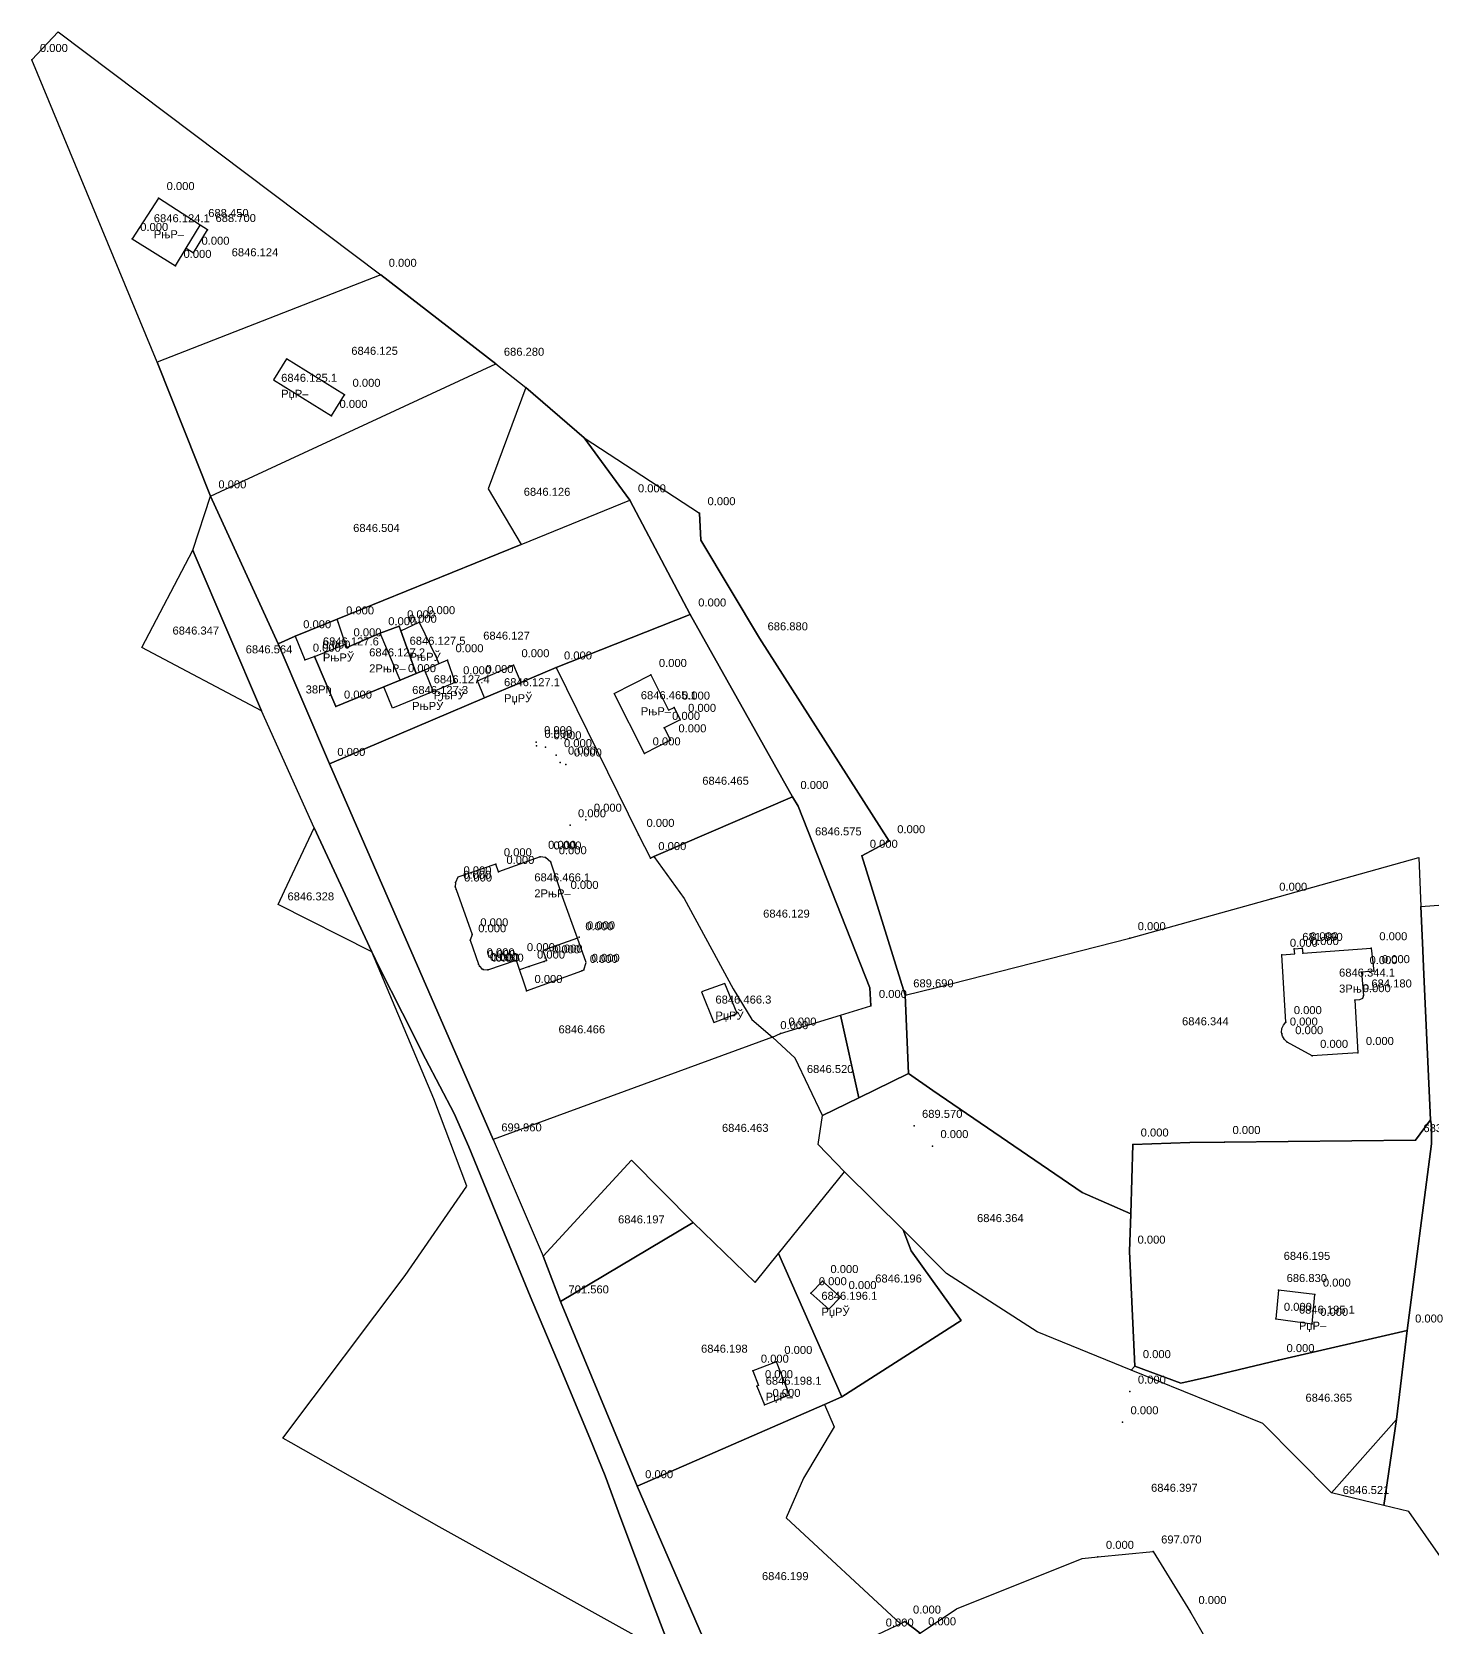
# Model space of a CAD drawing. Header units: metres. Extents: x 8504925 to 8509157, y 4588840 to 4591954.
# Drawn here: x 8506943.4 to 8507118.4, y 4589716.7 to 4589916.1 of the extents above; entities that cross this region are included whole.
import ezdxf

# ---------------------------------------------------------------- set-up
doc = ezdxf.new("R2010")
doc.units = ezdxf.units.M
for name, color, linetype in [('cad13', 30, 'Continuous'), ('cad140', 7, 'Continuous'), ('cad144', 7, 'Continuous'), ('cad145', 7, 'Continuous'), ('cad146', 7, 'Continuous'), ('cad176', 7, 'Continuous'), ('cad22', 7, 'Continuous'), ('cad_cont_1', 30, 'Continuous'), ('cad_cont_2', 7, 'Continuous'), ('cad_cont_3', 7, 'Continuous'), ('points', 1, 'Continuous'), ('texts', 7, 'Continuous')]:
    doc.layers.add(name, color=color, linetype=linetype)
doc.styles.get("Standard").update_dxf_attribs({"font": 'arial.ttf'})

msp = doc.modelspace()

# ---------------------------------------------------------------- linework, layer by layer
at = {"layer": 'cad13'}
for points in [[(8506961.38, 4589886.89), (8506962.71, 4589889.09), (8506963.63, 4589888.54), (8506965.38, 4589891.38), (8506964.47, 4589892), (8506959.27, 4589895.37), (8506955.97, 4589890.26), (8506961.38, 4589886.89)], [(8506980.88, 4589868.14), (8506982.51, 4589870.78), (8506975.24, 4589875.27), (8506973.61, 4589872.63), (8506980.88, 4589868.14)], [(8506982.63, 4589839.59), (8506981.568, 4589842.726)], [(8506976.34, 4589840.6), (8506977.54, 4589837.67), (8506978.74, 4589838.06)], [(8506989.54, 4589841.29), (8506989.33, 4589841.84), (8506986.97, 4589840.98), (8506982.8, 4589839.18), (8506982.63, 4589839.59)], [(8506989.54, 4589841.29), (8506991.84, 4589842.36), (8506993.96, 4589837.99), (8506994.31, 4589837.16)], [(8506991.48, 4589835.93), (8506989.54, 4589841.29)], [(8506978.74, 4589838.06), (8506982.63, 4589839.59)], [(8506978.74, 4589838.06), (8506981.44, 4589831.81), (8506987.4, 4589834.27)], [(8506994.31, 4589837.16), (8506992.49, 4589836.34)], [(8506993.58, 4589833.71), (8506996.33, 4589834.85), (8506995.38, 4589837.6), (8506994.31, 4589837.16)], [(8507000.02, 4589832.9), (8506999.13, 4589835.01), (8507003.62, 4589836.98), (8507004.54, 4589834.83)], [(8506987.4, 4589834.27), (8506989.44, 4589835.11), (8506991.48, 4589835.93)], [(8506991.48, 4589835.93), (8506992.49, 4589836.34)], [(8506992.49, 4589836.34), (8506993.58, 4589833.71)], [(8507020.8, 4589835.76), (8507023.02, 4589831.35), (8507023.69, 4589831.68), (8507024.45, 4589830.15), (8507022.45, 4589829.15), (8507023.24, 4589827.59), (8507020.02, 4589825.96), (8507016.23, 4589833.45), (8507020.8, 4589835.76)], [(8506993.58, 4589833.71), (8506988.5, 4589831.61), (8506987.4, 4589834.27)], [(8507009.76, 4589808.02), (8507008.28, 4589812.35), (8507007.62, 4589812.95), (8507006.95, 4589813.03), (8507001.74, 4589811.14), (8507001.42, 4589812.1), (8506996.687, 4589810.496), (8506996.38, 4589809.84), (8506996.34, 4589809.28), (8506996.45, 4589808.94), (8506998.48, 4589803.34), (8506998.22, 4589802.6), (8506999.27, 4589799.6), (8506999.36, 4589799.37), (8506999.68, 4589799.01), (8506999.85, 4589798.94), (8507000.4, 4589798.92), (8507003.95, 4589800.12), (8507005.25, 4589796.26), (8507012.16, 4589798.77), (8507012.4, 4589798.9), (8507012.694, 4589799.814), (8507011.61, 4589802.85), (8507009.76, 4589808.02)], [(8507109.63, 4589798.62), (8507109.86, 4589795.7), (8507109.732, 4589795.318), (8507109.37, 4589795.14), (8507108.78, 4589795.11), (8507109.17, 4589788.51), (8507103.45, 4589788.15), (8507100.34, 4589789.86), (8507099.982, 4589790.182), (8507099.74, 4589790.599), (8507099.634, 4589791.069), (8507099.674, 4589791.549), (8507099.855, 4589791.996), (8507100.16, 4589792.37), (8507099.67, 4589800.78), (8507101.27, 4589800.91), (8507101.22, 4589801.52), (8507102.19, 4589801.6), (8507102.29, 4589801), (8507110.85, 4589801.6), (8507111.17, 4589798.74), (8507109.63, 4589798.62)], [(8507027.13, 4589796.15), (8507028.65, 4589792.31), (8507031.6, 4589793.44), (8507030.06, 4589797.2), (8507027.13, 4589796.15)], [(8507043.06, 4589756.48), (8507044.51, 4589758), (8507042.24, 4589760), (8507040.79, 4589758.48), (8507043.06, 4589756.48)], [(8507103.46, 4589754.65), (8507103.79, 4589758.31), (8507099.26, 4589758.88), (8507098.92, 4589755.28), (8507103.46, 4589754.65)], [(8507035, 4589744.52), (8507038.14, 4589745.78), (8507036.48, 4589749.89), (8507033.54, 4589748.8), (8507034.24, 4589746.93), (8507034.06, 4589746.86), (8507035, 4589744.52)]]:
    msp.add_lwpolyline(points, dxfattribs=at)
at = {"layer": 'cad140'}
for points in [[(8507050.59, 4589814.98), (8507034.38, 4589840.34)], [(8507004.54, 4589834.83), (8507008.94, 4589836.7)], [(8507008.94, 4589836.7), (8507019.25, 4589815.77)], [(8506980.61, 4589824.64), (8507000.02, 4589832.9)], [(8507001.1, 4589777.71), (8506980.61, 4589824.64)], [(8507080.65, 4589802.86), (8507098.34, 4589807.79), (8507116.78, 4589812.95)], [(8507116.78, 4589812.95), (8507117.052, 4589806.814)], [(8507117.052, 4589806.814), (8507117.253, 4589802.297), (8507117.43, 4589798.32), (8507118.25, 4589780.16)], [(8507035.98, 4589790.49), (8507026.67, 4589787.08), (8507001.1, 4589777.71)], [(8507118.25, 4589780.16), (8507116.36, 4589777.62), (8507092.5, 4589777.38), (8507088.17, 4589777.3), (8507081.02, 4589777.07)]]:
    msp.add_lwpolyline(points, dxfattribs=at)
at = {"layer": 'cad144'}
for points in [[(8506946.73, 4589916.14), (8506987.03, 4589885.78)], [(8506959.08, 4589874.84), (8506943.43, 4589912.63)], [(8506987.03, 4589885.78), (8507001.42, 4589874.66)], [(8506965.74, 4589858.09), (8506959.08, 4589874.84)], [(8506969.43, 4589859.81), (8507001.42, 4589874.66)], [(8507001.42, 4589874.66), (8507005.17, 4589871.69)], [(8507005.17, 4589871.69), (8507012.44, 4589865.38)], [(8507012.44, 4589865.38), (8507018.18, 4589857.59)], [(8506965.74, 4589858.09), (8506969.43, 4589859.81)], [(8506974.23, 4589839.64), (8506965.74, 4589858.09)], [(8507004.575, 4589852.067), (8507018.18, 4589857.59)], [(8507018.18, 4589857.59), (8507025.72, 4589843.32)], [(8507034.38, 4589840.34), (8507027.04, 4589852.59), (8507026.88, 4589855.98)], [(8506981.568, 4589842.726), (8507004.575, 4589852.067)], [(8507025.72, 4589843.32), (8507038.49, 4589820.51)], [(8506974.23, 4589839.64), (8506976.34, 4589840.6)], [(8506980.61, 4589824.64), (8506974.23, 4589839.64)], [(8507038.49, 4589820.51), (8507021.15, 4589813.05)], [(8507047.16, 4589813.16), (8507050.59, 4589814.98)], [(8507021.15, 4589813.05), (8507020.73, 4589812.87)], [(8507052.59, 4589795.72), (8507047.16, 4589813.16)], [(8507052.59, 4589795.72), (8507056.315, 4589796.667), (8507080.65, 4589802.86)], [(8507052.99, 4589785.95), (8507052.59, 4589795.72)], [(8507037, 4589790.94), (8507044.5, 4589793.23)], [(8507044.5, 4589793.23), (8507048.3, 4589794.39)], [(8507118.25, 4589780.16), (8507118.36, 4589779.44), (8507118.38, 4589777.915), (8507118.39, 4589777.14), (8507115.32, 4589753.82)], [(8507081.02, 4589777.07), (8507080.769, 4589768.417)], [(8507080.769, 4589768.417), (8507080.63, 4589763.68)], [(8507081.29, 4589749.37), (8507080.63, 4589763.68)], [(8507019.08, 4589734.36), (8507009.5, 4589757.46)], [(8507115.32, 4589753.82), (8507099.25, 4589750.12), (8507090.36, 4589747.97), (8507087.03, 4589747.25)], [(8507087.03, 4589747.25), (8507081.29, 4589749.37)], [(8507028.9, 4589711.76), (8507019.08, 4589734.36)], [(8507054.45, 4589715.97), (8507058.98, 4589719.05), (8507074.69, 4589725.32)], [(8507076.68, 4589725.53), (8507083.58, 4589726.2)], [(8507083.58, 4589726.2), (8507088.24, 4589718.63), (8507097.01, 4589703.44), (8507100.94, 4589697.1)], [(8507051.99, 4589717.17), (8507049.15, 4589715.82), (8507032.21, 4589710.42), (8507028.9, 4589711.76)], [(8507051.99, 4589717.17), (8507052.56, 4589717.44)]]:
    msp.add_lwpolyline(points, dxfattribs=at)
at = {"layer": 'cad145'}
for points in [[(8506987.03, 4589885.78), (8506959.08, 4589874.84)], [(8507008.94, 4589836.7), (8507025.72, 4589843.32)], [(8507042.49, 4589744.57), (8507044.66, 4589745.52)], [(8507019.08, 4589734.36), (8507042.49, 4589744.57)]]:
    msp.add_lwpolyline(points, dxfattribs=at)
at = {"layer": 'cad146'}
for points in [[(8507005.17, 4589871.69), (8507000.48, 4589859.04), (8507004.575, 4589852.067)], [(8506972.128, 4589831.278), (8506963.7, 4589850.96), (8506963.54, 4589851.36)], [(8506981.568, 4589842.726), (8506976.34, 4589840.6)], [(8507004.54, 4589834.83), (8507000.02, 4589832.9)], [(8507038.49, 4589820.51), (8507039.22, 4589819.38), (8507048.18, 4589796.64), (8507048.3, 4589794.39)], [(8506985.924, 4589801.135), (8506978.695, 4589816.658)], [(8507019.25, 4589815.77), (8507020.73, 4589812.87)], [(8507021.15, 4589813.05), (8507024.94, 4589807.82), (8507031.09, 4589796.53), (8507033.43, 4589792.71), (8507035.98, 4589790.49)], [(8507043.232, 4589668.87), (8507040.31, 4589676.98), (8507038.17, 4589683.65), (8507036.87, 4589686.71), (8507033.19, 4589695.24), (8507029.8, 4589703.16), (8507028.46, 4589705.22), (8507023.69, 4589712.75), (8507020.72, 4589720.59), (8507017.03, 4589730.32), (8507015.1, 4589735.65), (8507013.15, 4589740.35), (8507009.47, 4589749.23), (8507005.69, 4589758.12), (8507001.35, 4589768.74), (8506998.05, 4589776.76), (8506996.2, 4589780.96), (8506992.61, 4589787.78), (8506989.77, 4589793.5), (8506986.89, 4589799.17), (8506985.924, 4589801.135)], [(8507044.5, 4589793.23), (8507046.78, 4589782.91)], [(8507035.98, 4589790.49), (8507037, 4589790.94)], [(8507042.25, 4589780.69), (8507038.85, 4589787.86), (8507035.98, 4589790.49)], [(8507046.78, 4589782.91), (8507052.99, 4589785.95)], [(8507080.769, 4589768.417), (8507074.691, 4589771.084), (8507056.041, 4589783.823), (8507052.99, 4589785.95)], [(8507046.78, 4589782.91), (8507042.25, 4589780.69)], [(8507044.99, 4589773.67), (8507041.7, 4589777.05), (8507042.25, 4589780.69)], [(8507001.1, 4589777.71), (8507007.33, 4589763.13)], [(8507007.33, 4589763.13), (8507018.37, 4589775.11), (8507026.1, 4589767.32)], [(8507036.76, 4589763.46), (8507044.99, 4589773.67)], [(8507052.32, 4589766.41), (8507044.99, 4589773.67)], [(8507009.5, 4589757.46), (8507026.1, 4589767.32)], [(8507026.1, 4589767.32), (8507033.82, 4589759.81), (8507036.76, 4589763.46)], [(8507044.66, 4589745.52), (8507059.57, 4589755.08), (8507053.32, 4589763.76), (8507052.32, 4589766.41)], [(8507080.85, 4589748.86), (8507069.08, 4589753.64), (8507057.74, 4589760.93), (8507052.32, 4589766.41)], [(8507007.33, 4589763.13), (8507009.5, 4589757.46)], [(8507044.66, 4589745.52), (8507036.76, 4589763.46)], [(8507114.01, 4589742.7), (8507115.32, 4589753.82)], [(8507080.85, 4589748.86), (8507081.29, 4589749.37)], [(8507105.89, 4589733.52), (8507097.3, 4589742.2), (8507080.85, 4589748.86)], [(8507042.49, 4589744.57), (8507043.69, 4589741.77), (8507039.86, 4589735.38), (8507037.71, 4589730.42), (8507051.99, 4589717.17)], [(8507105.89, 4589733.52), (8507114.01, 4589742.7)], [(8507112.4, 4589731.96), (8507114.01, 4589742.7)], [(8507112.4, 4589731.96), (8507105.89, 4589733.52)], [(8507124.03, 4589719.04), (8507115.53, 4589731.21), (8507112.4, 4589731.96)], [(8507074.69, 4589725.32), (8507076.68, 4589725.53)], [(8507054.45, 4589715.97), (8507052.56, 4589717.44)]]:
    msp.add_lwpolyline(points, dxfattribs=at)
at = {"layer": 'cad176'}
for points in [[(8506943.43, 4589912.63), (8506946.73, 4589916.14)], [(8507012.44, 4589865.38), (8507026.88, 4589855.98)], [(8506963.54, 4589851.36), (8506965.74, 4589858.09)], [(8506972.128, 4589831.278), (8506957.158, 4589839.197), (8506963.54, 4589851.36)], [(8506978.695, 4589816.658), (8506972.128, 4589831.278)], [(8506985.924, 4589801.135), (8506974.229, 4589807.088), (8506975.01, 4589808.768), (8506978.695, 4589816.658)], [(8507117.052, 4589806.814), (8507122.08, 4589807.19)], [(8506978.33, 4589672.127), (8506978.033, 4589674.854), (8506977.049, 4589684.236), (8506977.705, 4589687.744), (8506994.799, 4589690.025), (8507028.229, 4589698.455), (8507021.455, 4589714.244), (8507020.189, 4589714.916), (8506994.33, 4589729.275), (8506975.83, 4589739.791), (8506974.814, 4589740.377), (8506990.096, 4589760.705), (8506997.814, 4589771.846), (8506993.689, 4589782.775), (8506985.924, 4589801.135)]]:
    msp.add_lwpolyline(points, dxfattribs=at)
at = {"layer": 'cad22'}
for points in [[(8506962.71, 4589889.09), (8506964.47, 4589892)], [(8506989.44, 4589835.11), (8506986.97, 4589840.98)], [(8507011.61, 4589802.85), (8507007.304, 4589801.312), (8507007.76, 4589800.06), (8507007.45, 4589799.96), (8507005.57, 4589799.31), (8507004.359, 4589798.905)]]:
    msp.add_lwpolyline(points, dxfattribs=at)
at = {"layer": 'cad_cont_1'}
for points in [[(8506961.38, 4589886.89), (8506962.71, 4589889.09), (8506963.63, 4589888.54), (8506965.38, 4589891.38), (8506964.47, 4589892), (8506959.27, 4589895.37), (8506955.97, 4589890.26), (8506961.38, 4589886.89)], [(8506980.88, 4589868.14), (8506982.51, 4589870.78), (8506975.24, 4589875.27), (8506973.61, 4589872.63), (8506980.88, 4589868.14)], [(8506981.568, 4589842.726), (8506976.34, 4589840.6), (8506976.34, 4589840.6), (8506977.54, 4589837.67), (8506978.74, 4589838.06), (8506978.74, 4589838.06), (8506982.63, 4589839.59), (8506982.63, 4589839.59), (8506981.568, 4589842.726)], [(8506978.74, 4589838.06), (8506982.63, 4589839.59), (8506982.63, 4589839.59), (8506982.8, 4589839.18), (8506986.97, 4589840.98), (8506989.33, 4589841.84), (8506989.54, 4589841.29), (8506989.54, 4589841.29), (8506991.48, 4589835.93), (8506991.48, 4589835.93), (8506989.44, 4589835.11), (8506987.4, 4589834.27), (8506987.4, 4589834.27), (8506981.44, 4589831.81), (8506978.74, 4589838.06)], [(8506991.48, 4589835.93), (8506989.54, 4589841.29), (8506989.54, 4589841.29), (8506991.84, 4589842.36), (8506993.96, 4589837.99), (8506994.31, 4589837.16), (8506994.31, 4589837.16), (8506992.49, 4589836.34), (8506992.49, 4589836.34), (8506991.48, 4589835.93)], [(8506994.31, 4589837.16), (8506992.49, 4589836.34), (8506992.49, 4589836.34), (8506993.58, 4589833.71), (8506993.58, 4589833.71), (8506996.33, 4589834.85), (8506995.38, 4589837.6), (8506994.31, 4589837.16)], [(8507004.54, 4589834.83), (8507000.02, 4589832.9), (8507000.02, 4589832.9), (8506999.13, 4589835.01), (8507003.62, 4589836.98), (8507004.54, 4589834.83)], [(8506987.4, 4589834.27), (8506989.44, 4589835.11), (8506991.48, 4589835.93), (8506991.48, 4589835.93), (8506992.49, 4589836.34), (8506992.49, 4589836.34), (8506993.58, 4589833.71), (8506993.58, 4589833.71), (8506988.5, 4589831.61), (8506987.4, 4589834.27)], [(8507020.8, 4589835.76), (8507023.02, 4589831.35), (8507023.69, 4589831.68), (8507024.45, 4589830.15), (8507022.45, 4589829.15), (8507023.24, 4589827.59), (8507020.02, 4589825.96), (8507016.23, 4589833.45), (8507020.8, 4589835.76)], [(8507009.76, 4589808.02), (8507008.28, 4589812.35), (8507007.62, 4589812.95), (8507006.95, 4589813.03), (8507001.74, 4589811.14), (8507001.42, 4589812.1), (8506996.687, 4589810.496), (8506996.38, 4589809.84), (8506996.34, 4589809.28), (8506996.45, 4589808.94), (8506998.48, 4589803.34), (8506998.22, 4589802.6), (8506999.27, 4589799.6), (8506999.36, 4589799.37), (8506999.68, 4589799.01), (8506999.85, 4589798.94), (8507000.4, 4589798.92), (8507003.95, 4589800.12), (8507005.25, 4589796.26), (8507012.16, 4589798.77), (8507012.4, 4589798.9), (8507012.694, 4589799.814), (8507011.61, 4589802.85), (8507009.76, 4589808.02)], [(8507109.63, 4589798.62), (8507109.86, 4589795.7), (8507109.732, 4589795.318), (8507109.37, 4589795.14), (8507108.78, 4589795.11), (8507109.17, 4589788.51), (8507103.45, 4589788.15), (8507100.34, 4589789.86), (8507099.982, 4589790.182), (8507099.74, 4589790.599), (8507099.634, 4589791.069), (8507099.674, 4589791.549), (8507099.855, 4589791.996), (8507100.16, 4589792.37), (8507099.67, 4589800.78), (8507101.27, 4589800.91), (8507101.22, 4589801.52), (8507102.19, 4589801.6), (8507102.29, 4589801), (8507110.85, 4589801.6), (8507111.17, 4589798.74), (8507109.63, 4589798.62)], [(8507027.13, 4589796.15), (8507028.65, 4589792.31), (8507031.6, 4589793.44), (8507030.06, 4589797.2), (8507027.13, 4589796.15)], [(8507043.06, 4589756.48), (8507044.51, 4589758), (8507042.24, 4589760), (8507040.79, 4589758.48), (8507043.06, 4589756.48)], [(8507103.46, 4589754.65), (8507103.79, 4589758.31), (8507099.26, 4589758.88), (8507098.92, 4589755.28), (8507103.46, 4589754.65)], [(8507035, 4589744.52), (8507038.14, 4589745.78), (8507036.48, 4589749.89), (8507033.54, 4589748.8), (8507034.24, 4589746.93), (8507034.06, 4589746.86), (8507035, 4589744.52)]]:
    msp.add_lwpolyline(points, dxfattribs=at)
at = {"layer": 'cad_cont_2'}
for points in [[(8506943.43, 4589912.63), (8506946.73, 4589916.14), (8506946.73, 4589916.14), (8506987.03, 4589885.78), (8506987.03, 4589885.78), (8506959.08, 4589874.84), (8506959.08, 4589874.84), (8506943.43, 4589912.63)], [(8506987.03, 4589885.78), (8506959.08, 4589874.84), (8506959.08, 4589874.84), (8506965.74, 4589858.09), (8506965.74, 4589858.09), (8506969.43, 4589859.81), (8506969.43, 4589859.81), (8507001.42, 4589874.66), (8507001.42, 4589874.66), (8506987.03, 4589885.78)], [(8506965.74, 4589858.09), (8506969.43, 4589859.81), (8506969.43, 4589859.81), (8507001.42, 4589874.66), (8507001.42, 4589874.66), (8507005.17, 4589871.69), (8507005.17, 4589871.69), (8507000.48, 4589859.04), (8507004.575, 4589852.067), (8507004.575, 4589852.067), (8506981.568, 4589842.726), (8506981.568, 4589842.726), (8506976.34, 4589840.6), (8506976.34, 4589840.6), (8506974.23, 4589839.64), (8506974.23, 4589839.64), (8506965.74, 4589858.09)], [(8507005.17, 4589871.69), (8507000.48, 4589859.04), (8507004.575, 4589852.067), (8507004.575, 4589852.067), (8507018.18, 4589857.59), (8507018.18, 4589857.59), (8507012.44, 4589865.38), (8507012.44, 4589865.38), (8507005.17, 4589871.69)], [(8507012.44, 4589865.38), (8507026.88, 4589855.98), (8507026.88, 4589855.98), (8507027.04, 4589852.59), (8507034.38, 4589840.34), (8507034.38, 4589840.34), (8507050.59, 4589814.98), (8507050.59, 4589814.98), (8507047.16, 4589813.16), (8507047.16, 4589813.16), (8507052.59, 4589795.72), (8507052.59, 4589795.72), (8507052.99, 4589785.95), (8507052.99, 4589785.95), (8507046.78, 4589782.91), (8507046.78, 4589782.91), (8507044.5, 4589793.23), (8507044.5, 4589793.23), (8507048.3, 4589794.39), (8507048.3, 4589794.39), (8507048.18, 4589796.64), (8507039.22, 4589819.38), (8507038.49, 4589820.51), (8507038.49, 4589820.51), (8507025.72, 4589843.32), (8507025.72, 4589843.32), (8507018.18, 4589857.59), (8507018.18, 4589857.59), (8507012.44, 4589865.38)], [(8506972.128, 4589831.278), (8506963.7, 4589850.96), (8506963.54, 4589851.36), (8506963.54, 4589851.36), (8506965.74, 4589858.09), (8506965.74, 4589858.09), (8506974.23, 4589839.64), (8506974.23, 4589839.64), (8506980.61, 4589824.64), (8506980.61, 4589824.64), (8507001.1, 4589777.71), (8507001.1, 4589777.71), (8507007.33, 4589763.13), (8507007.33, 4589763.13), (8507009.5, 4589757.46), (8507009.5, 4589757.46), (8507019.08, 4589734.36), (8507019.08, 4589734.36), (8507028.9, 4589711.76)], [(8506974.23, 4589839.64), (8506976.34, 4589840.6), (8506976.34, 4589840.6), (8506981.568, 4589842.726), (8506981.568, 4589842.726), (8507004.575, 4589852.067), (8507004.575, 4589852.067), (8507018.18, 4589857.59), (8507018.18, 4589857.59), (8507025.72, 4589843.32), (8507025.72, 4589843.32), (8507008.94, 4589836.7), (8507008.94, 4589836.7), (8507004.54, 4589834.83), (8507004.54, 4589834.83), (8507000.02, 4589832.9), (8507000.02, 4589832.9), (8506980.61, 4589824.64), (8506980.61, 4589824.64), (8506974.23, 4589839.64)], [(8506972.128, 4589831.278), (8506957.158, 4589839.197), (8506963.54, 4589851.36), (8506963.54, 4589851.36), (8506963.7, 4589850.96), (8506972.128, 4589831.278)], [(8507008.94, 4589836.7), (8507019.25, 4589815.77), (8507019.25, 4589815.77), (8507020.73, 4589812.87), (8507020.73, 4589812.87), (8507021.15, 4589813.05), (8507021.15, 4589813.05), (8507038.49, 4589820.51), (8507038.49, 4589820.51), (8507025.72, 4589843.32), (8507025.72, 4589843.32), (8507008.94, 4589836.7)], [(8506980.61, 4589824.64), (8507000.02, 4589832.9), (8507000.02, 4589832.9), (8507004.54, 4589834.83), (8507004.54, 4589834.83), (8507008.94, 4589836.7), (8507008.94, 4589836.7), (8507019.25, 4589815.77), (8507019.25, 4589815.77), (8507020.73, 4589812.87), (8507020.73, 4589812.87), (8507021.15, 4589813.05), (8507021.15, 4589813.05), (8507024.94, 4589807.82), (8507031.09, 4589796.53), (8507033.43, 4589792.71), (8507035.98, 4589790.49), (8507035.98, 4589790.49), (8507026.67, 4589787.08), (8507001.1, 4589777.71), (8507001.1, 4589777.71), (8506980.61, 4589824.64)], [(8507023.69, 4589712.75), (8507020.72, 4589720.59), (8507017.03, 4589730.32), (8507015.1, 4589735.65), (8507013.15, 4589740.35), (8507009.47, 4589749.23), (8507005.69, 4589758.12), (8507001.35, 4589768.74), (8506998.05, 4589776.76), (8506996.2, 4589780.96), (8506992.61, 4589787.78), (8506989.77, 4589793.5), (8506986.89, 4589799.17), (8506985.924, 4589801.135), (8506985.924, 4589801.135), (8506978.695, 4589816.658), (8506978.695, 4589816.658), (8506972.128, 4589831.278)], [(8507038.49, 4589820.51), (8507021.15, 4589813.05), (8507021.15, 4589813.05), (8507024.94, 4589807.82), (8507031.09, 4589796.53), (8507033.43, 4589792.71), (8507035.98, 4589790.49), (8507035.98, 4589790.49), (8507037, 4589790.94), (8507037, 4589790.94), (8507044.5, 4589793.23), (8507044.5, 4589793.23), (8507048.3, 4589794.39), (8507048.3, 4589794.39), (8507048.18, 4589796.64), (8507039.22, 4589819.38), (8507038.49, 4589820.51)], [(8506985.924, 4589801.135), (8506974.229, 4589807.088), (8506975.01, 4589808.768), (8506978.695, 4589816.658), (8506978.695, 4589816.658), (8506985.924, 4589801.135)], [(8507052.59, 4589795.72), (8507056.315, 4589796.667), (8507080.65, 4589802.86), (8507080.65, 4589802.86), (8507098.34, 4589807.79), (8507116.78, 4589812.95), (8507116.78, 4589812.95), (8507117.052, 4589806.814), (8507117.052, 4589806.814), (8507117.253, 4589802.297), (8507117.43, 4589798.32), (8507118.25, 4589780.16), (8507118.25, 4589780.16), (8507116.36, 4589777.62), (8507092.5, 4589777.38), (8507088.17, 4589777.3), (8507081.02, 4589777.07), (8507081.02, 4589777.07), (8507080.769, 4589768.417), (8507080.769, 4589768.417), (8507074.691, 4589771.084), (8507056.041, 4589783.823), (8507052.99, 4589785.95), (8507052.99, 4589785.95), (8507052.59, 4589795.72)], [(8507112.4, 4589731.96), (8507114.01, 4589742.7), (8507114.01, 4589742.7), (8507115.32, 4589753.82), (8507115.32, 4589753.82), (8507118.39, 4589777.14), (8507118.38, 4589777.915), (8507118.36, 4589779.44), (8507118.25, 4589780.16), (8507118.25, 4589780.16), (8507117.43, 4589798.32), (8507117.253, 4589802.297), (8507117.052, 4589806.814), (8507117.052, 4589806.814), (8507122.08, 4589807.19)], [(8507020.189, 4589714.916), (8506994.33, 4589729.275), (8506975.83, 4589739.791), (8506974.814, 4589740.377), (8506990.096, 4589760.705), (8506997.814, 4589771.846), (8506993.689, 4589782.775), (8506985.924, 4589801.135), (8506985.924, 4589801.135), (8506986.89, 4589799.17), (8506989.77, 4589793.5), (8506992.61, 4589787.78), (8506996.2, 4589780.96), (8506998.05, 4589776.76), (8507001.35, 4589768.74), (8507005.69, 4589758.12), (8507009.47, 4589749.23), (8507013.15, 4589740.35), (8507015.1, 4589735.65), (8507017.03, 4589730.32), (8507020.72, 4589720.59), (8507023.69, 4589712.75)], [(8507035.98, 4589790.49), (8507037, 4589790.94), (8507037, 4589790.94), (8507044.5, 4589793.23), (8507044.5, 4589793.23), (8507046.78, 4589782.91), (8507046.78, 4589782.91), (8507042.25, 4589780.69), (8507042.25, 4589780.69), (8507038.85, 4589787.86), (8507035.98, 4589790.49)], [(8507035.98, 4589790.49), (8507026.67, 4589787.08), (8507001.1, 4589777.71), (8507001.1, 4589777.71), (8507007.33, 4589763.13), (8507007.33, 4589763.13), (8507018.37, 4589775.11), (8507026.1, 4589767.32), (8507026.1, 4589767.32), (8507033.82, 4589759.81), (8507036.76, 4589763.46), (8507036.76, 4589763.46), (8507044.99, 4589773.67), (8507044.99, 4589773.67), (8507041.7, 4589777.05), (8507042.25, 4589780.69), (8507042.25, 4589780.69), (8507038.85, 4589787.86), (8507035.98, 4589790.49)], [(8507044.99, 4589773.67), (8507041.7, 4589777.05), (8507042.25, 4589780.69), (8507042.25, 4589780.69), (8507046.78, 4589782.91), (8507046.78, 4589782.91), (8507052.99, 4589785.95), (8507052.99, 4589785.95), (8507056.041, 4589783.823), (8507074.691, 4589771.084), (8507080.769, 4589768.417), (8507080.769, 4589768.417), (8507080.63, 4589763.68), (8507080.63, 4589763.68), (8507081.29, 4589749.37), (8507081.29, 4589749.37), (8507080.85, 4589748.86), (8507080.85, 4589748.86), (8507069.08, 4589753.64), (8507057.74, 4589760.93), (8507052.32, 4589766.41), (8507052.32, 4589766.41), (8507044.99, 4589773.67)], [(8507081.29, 4589749.37), (8507080.63, 4589763.68), (8507080.63, 4589763.68), (8507080.769, 4589768.417), (8507080.769, 4589768.417), (8507081.02, 4589777.07), (8507081.02, 4589777.07), (8507088.17, 4589777.3), (8507092.5, 4589777.38), (8507116.36, 4589777.62), (8507118.25, 4589780.16), (8507118.25, 4589780.16), (8507118.36, 4589779.44), (8507118.38, 4589777.915), (8507118.39, 4589777.14), (8507115.32, 4589753.82), (8507115.32, 4589753.82), (8507099.25, 4589750.12), (8507090.36, 4589747.97), (8507087.03, 4589747.25), (8507087.03, 4589747.25), (8507081.29, 4589749.37)], [(8507007.33, 4589763.13), (8507018.37, 4589775.11), (8507026.1, 4589767.32), (8507026.1, 4589767.32), (8507009.5, 4589757.46), (8507009.5, 4589757.46), (8507007.33, 4589763.13)], [(8507044.66, 4589745.52), (8507036.76, 4589763.46), (8507036.76, 4589763.46), (8507044.99, 4589773.67), (8507044.99, 4589773.67), (8507052.32, 4589766.41), (8507052.32, 4589766.41), (8507053.32, 4589763.76), (8507059.57, 4589755.08), (8507044.66, 4589745.52)], [(8507009.5, 4589757.46), (8507026.1, 4589767.32), (8507026.1, 4589767.32), (8507033.82, 4589759.81), (8507036.76, 4589763.46), (8507036.76, 4589763.46), (8507044.66, 4589745.52), (8507044.66, 4589745.52), (8507042.49, 4589744.57), (8507042.49, 4589744.57), (8507019.08, 4589734.36), (8507019.08, 4589734.36), (8507009.5, 4589757.46)], [(8507127.03, 4589706.87), (8507124.03, 4589719.04), (8507124.03, 4589719.04), (8507115.53, 4589731.21), (8507112.4, 4589731.96), (8507112.4, 4589731.96), (8507105.89, 4589733.52), (8507105.89, 4589733.52), (8507097.3, 4589742.2), (8507080.85, 4589748.86), (8507080.85, 4589748.86), (8507069.08, 4589753.64), (8507057.74, 4589760.93), (8507052.32, 4589766.41), (8507052.32, 4589766.41), (8507053.32, 4589763.76), (8507059.57, 4589755.08), (8507044.66, 4589745.52), (8507044.66, 4589745.52), (8507042.49, 4589744.57)], [(8507080.85, 4589748.86), (8507081.29, 4589749.37), (8507081.29, 4589749.37), (8507087.03, 4589747.25), (8507087.03, 4589747.25), (8507090.36, 4589747.97), (8507099.25, 4589750.12), (8507115.32, 4589753.82), (8507115.32, 4589753.82), (8507114.01, 4589742.7), (8507114.01, 4589742.7), (8507105.89, 4589733.52), (8507105.89, 4589733.52), (8507097.3, 4589742.2), (8507080.85, 4589748.86)], [(8507019.08, 4589734.36), (8507042.49, 4589744.57), (8507042.49, 4589744.57), (8507043.69, 4589741.77), (8507039.86, 4589735.38), (8507037.71, 4589730.42), (8507051.99, 4589717.17), (8507051.99, 4589717.17), (8507049.15, 4589715.82), (8507032.21, 4589710.42), (8507028.9, 4589711.76), (8507028.9, 4589711.76), (8507019.08, 4589734.36)], [(8507042.49, 4589744.57), (8507043.69, 4589741.77), (8507039.86, 4589735.38), (8507037.71, 4589730.42), (8507051.99, 4589717.17), (8507051.99, 4589717.17), (8507052.56, 4589717.44), (8507052.56, 4589717.44), (8507054.45, 4589715.97)], [(8507105.89, 4589733.52), (8507114.01, 4589742.7), (8507114.01, 4589742.7), (8507112.4, 4589731.96), (8507112.4, 4589731.96), (8507105.89, 4589733.52)], [(8507124.03, 4589719.04), (8507115.53, 4589731.21), (8507112.4, 4589731.96)], [(8507054.64, 4589712.94), (8507053.25, 4589714.51), (8507054.45, 4589715.97), (8507054.45, 4589715.97), (8507058.98, 4589719.05), (8507074.69, 4589725.32), (8507074.69, 4589725.32), (8507076.68, 4589725.53), (8507076.68, 4589725.53), (8507083.58, 4589726.2), (8507083.58, 4589726.2), (8507088.24, 4589718.63), (8507097.01, 4589703.44), (8507100.94, 4589697.1), (8507100.94, 4589697.1), (8507101.27, 4589695.31), (8507099.58, 4589692.28), (8507094.82, 4589686.89), (8507094.82, 4589686.89), (8507071.26, 4589703.09), (8507063.92, 4589707.39), (8507063.92, 4589707.39), (8507056.05, 4589712.13), (8507054.64, 4589712.94)], [(8507054.45, 4589715.97), (8507058.98, 4589719.05), (8507074.69, 4589725.32), (8507074.69, 4589725.32), (8507076.68, 4589725.53), (8507076.68, 4589725.53), (8507083.58, 4589726.2), (8507083.58, 4589726.2), (8507088.24, 4589718.63), (8507097.01, 4589703.44)], [(8507051.99, 4589717.17), (8507049.15, 4589715.82)], [(8507054.45, 4589715.97), (8507052.56, 4589717.44), (8507052.56, 4589717.44), (8507051.99, 4589717.17)]]:
    msp.add_lwpolyline(points, dxfattribs=at)
at = {"layer": 'cad_cont_3'}
msp.add_lwpolyline([(8507020.189, 4589714.916), (8506994.33, 4589729.275), (8506975.83, 4589739.791), (8506974.814, 4589740.377), (8506990.096, 4589760.705), (8506997.814, 4589771.846), (8506993.689, 4589782.775), (8506985.924, 4589801.135), (8506985.924, 4589801.135), (8506974.229, 4589807.088), (8506975.01, 4589808.768), (8506978.695, 4589816.658), (8506978.695, 4589816.658), (8506972.128, 4589831.278), (8506972.128, 4589831.278), (8506957.158, 4589839.197), (8506963.54, 4589851.36), (8506963.54, 4589851.36), (8506965.74, 4589858.09), (8506965.74, 4589858.09), (8506959.08, 4589874.84), (8506959.08, 4589874.84), (8506943.43, 4589912.63), (8506943.43, 4589912.63), (8506946.73, 4589916.14), (8506946.73, 4589916.14), (8506987.03, 4589885.78), (8506987.03, 4589885.78), (8507001.42, 4589874.66), (8507001.42, 4589874.66), (8507005.17, 4589871.69), (8507005.17, 4589871.69), (8507012.44, 4589865.38), (8507012.44, 4589865.38), (8507026.88, 4589855.98), (8507026.88, 4589855.98), (8507027.04, 4589852.59), (8507034.38, 4589840.34), (8507034.38, 4589840.34), (8507050.59, 4589814.98), (8507050.59, 4589814.98), (8507047.16, 4589813.16), (8507047.16, 4589813.16), (8507052.59, 4589795.72), (8507052.59, 4589795.72), (8507056.315, 4589796.667), (8507080.65, 4589802.86), (8507080.65, 4589802.86), (8507098.34, 4589807.79), (8507116.78, 4589812.95), (8507116.78, 4589812.95), (8507117.052, 4589806.814), (8507117.052, 4589806.814), (8507122.08, 4589807.19)], dxfattribs=at)
at = {"layer": 'points'}
for p in [(8506943.43, 4589912.63), (8506959.27, 4589895.37), (8506964.47, 4589892), (8506965.38, 4589891.38), (8506955.97, 4589890.26), (8506963.63, 4589888.54), (8506961.38, 4589886.89), (8506987.03, 4589885.78), (8507001.42, 4589874.66), (8506982.51, 4589870.78), (8506980.88, 4589868.14), (8506965.74, 4589858.09), (8507018.18, 4589857.59), (8507026.88, 4589855.98), (8507025.72, 4589843.32), (8506976.34, 4589840.6), (8506981.7, 4589842.33), (8506986.97, 4589840.98), (8506989.33, 4589841.84), (8506989.54, 4589841.29), (8506991.84, 4589842.36), (8506982.63, 4589839.59), (8507034.38, 4589840.34), (8506977.54, 4589837.67), (8506978.74, 4589838.06), (8506995.38, 4589837.6), (8507003.62, 4589836.98), (8507008.94, 4589836.7), (8506989.44, 4589835.11), (8506996.33, 4589834.85), (8506999.13, 4589835.01), (8507020.8, 4589835.76), (8506981.44, 4589831.81), (8507023.69, 4589831.68), (8507022.45, 4589829.15), (8507024.45, 4589830.15), (8507006.45, 4589827.36), (8507006.49, 4589826.9), (8507007.62, 4589826.72), (8507023.24, 4589827.59), (8506980.61, 4589824.64), (8507008.94, 4589825.74), (8507009.44, 4589824.81), (8507020.02, 4589825.96), (8507010.17, 4589824.57), (8507038.49, 4589820.51), (8507010.69, 4589816.97), (8507012.67, 4589817.67), (8507019.25, 4589815.77), (8507050.59, 4589814.98), (8507006.95, 4589813.03), (8507007.62, 4589812.95), (8507020.73, 4589812.87), (8507047.16, 4589813.16), (8507001.42, 4589812.1), (8507001.74, 4589811.14), (8507008.28, 4589812.35), (8506996.34, 4589809.28), (8506996.38, 4589809.84), (8506996.45, 4589808.94), (8507009.76, 4589808.02), (8507098.34, 4589807.79), (8506998.48, 4589803.34), (8507011.61, 4589802.85), (8507011.82, 4589802.97), (8507080.65, 4589802.86), (8506998.22, 4589802.6), (8507099.67, 4589800.78), (8507101.22, 4589801.52), (8507102.19, 4589801.6), (8507102.29, 4589801), (8507110.85, 4589801.6), (8506999.27, 4589799.6), (8506999.36, 4589799.37), (8506999.68, 4589799.01), (8506999.85, 4589798.94), (8507000.4, 4589798.92), (8507004.3, 4589800.24), (8507005.57, 4589799.31), (8507007.45, 4589799.96), (8507007.76, 4589800.06), (8507012.16, 4589798.77), (8507012.4, 4589798.9), (8507111.17, 4589798.74), (8507109.63, 4589798.62), (8507117.43, 4589798.32), (8507005.25, 4589796.26), (8507052.59, 4589795.72), (8507108.78, 4589795.11), (8507109.86, 4589795.7), (8507048.3, 4589794.39), (8507037, 4589790.94), (8507099.66, 4589790.94), (8507100.16, 4589792.37), (8507035.98, 4589790.49), (8507100.34, 4589789.86), (8507103.45, 4589788.15), (8507109.17, 4589788.51), (8507053.69, 4589779.4), (8507118.25, 4589780.16), (8507118.36, 4589779.44), (8507001.1, 4589777.71), (8507055.99, 4589776.87), (8507081.02, 4589777.07), (8507092.5, 4589777.38), (8507116.36, 4589777.62), (8507080.63, 4589763.68), (8507042.24, 4589760), (8507099.26, 4589758.88), (8507009.5, 4589757.46), (8507040.79, 4589758.48), (8507044.51, 4589758), (8507103.79, 4589758.31), (8507098.92, 4589755.28), (8507103.46, 4589754.65), (8507115.32, 4589753.82), (8507036.48, 4589749.89), (8507081.29, 4589749.37), (8507099.25, 4589750.12), (8507033.54, 4589748.8), (8507034.06, 4589746.86), (8507080.67, 4589746.18), (8507035, 4589744.52), (8507079.75, 4589742.35), (8507019.08, 4589734.36), (8507076.68, 4589725.53), (8507083.58, 4589726.2), (8507052.56, 4589717.44), (8507088.24, 4589718.63)]:
    msp.add_point(p, dxfattribs=at)

# ---------------------------------------------------------------- texts
at = {"layer": 'cad_cont_1'}
for s, p in [('6846.124.1', (8506958.671, 4589892.348)), ('6846.125.1', (8506974.586, 4589872.404)), ('6846.127.6', (8506979.802, 4589839.45)), ('6846.127.2', (8506985.587, 4589838.084)), ('6846.127.5', (8506990.636, 4589839.534)), ('6846.127.4', (8506993.648, 4589834.723)), ('6846.127.1', (8507002.444, 4589834.357)), ('6846.127.3', (8506990.96, 4589833.386)), ('6846.465.1', (8507019.54, 4589832.727)), ('6846.466.1', (8507006.226, 4589809.961)), ('6846.344.1', (8507106.82, 4589798.057)), ('6846.466.3', (8507028.869, 4589794.685)), ('6846.196.1', (8507042.11, 4589757.656)), ('6846.195.1', (8507101.799, 4589755.928)), ('6846.198.1', (8507035.142, 4589747.043))]:
    msp.add_text(s, height=1, dxfattribs=at).set_placement(p)
at = {"layer": 'cad_cont_2'}
for s, p in [('6846.124', (8506968.397, 4589888.094)), ('6846.125', (8506983.353, 4589875.777)), ('6846.126', (8507004.908, 4589858.155)), ('6846.504', (8506983.585, 4589853.637)), ('6846.347', (8506961.005, 4589840.81)), ('6846.127', (8506999.84, 4589840.17)), ('6846.564', (8506970.154, 4589838.462)), ('6846.465', (8507027.22, 4589822.04)), ('6846.575', (8507041.316, 4589815.706)), ('6846.328', (8506975.377, 4589807.582)), ('6846.129', (8507034.83, 4589805.43)), ('6846.344', (8507087.19, 4589791.97)), ('6846.466', (8507009.252, 4589790.966)), ('6846.520', (8507040.297, 4589786.007)), ('6846.463', (8507029.68, 4589778.65)), ('6846.197', (8507016.7, 4589767.21)), ('6846.364', (8507061.57, 4589767.37)), ('6846.195', (8507099.89, 4589762.65)), ('6846.196', (8507048.84, 4589759.82)), ('6846.198', (8507027.07, 4589751.05)), ('6846.365', (8507102.62, 4589744.92)), ('6846.397', (8507083.32, 4589733.664)), ('6846.521', (8507107.275, 4589733.387)), ('6846.199', (8507034.68, 4589722.62))]:
    msp.add_text(s, height=1, dxfattribs=at).set_placement(p)
at = {"layer": 'points'}
for s, p in [('0.000', (8506944.43, 4589913.63)), ('0.000', (8506960.27, 4589896.37)), ('688.450', (8506965.47, 4589893)), ('688.700', (8506966.38, 4589892.38)), ('0.000', (8506956.97, 4589891.26)), ('0.000', (8506964.63, 4589889.54)), ('0.000', (8506962.38, 4589887.89)), ('0.000', (8506988.03, 4589886.78)), ('686.280', (8507002.42, 4589875.66)), ('0.000', (8506983.51, 4589871.78)), ('0.000', (8506981.88, 4589869.14)), ('0.000', (8506966.74, 4589859.09)), ('0.000', (8507019.18, 4589858.59)), ('0.000', (8507027.88, 4589856.98)), ('0.000', (8507026.72, 4589844.32)), ('0.000', (8506977.34, 4589841.6)), ('0.000', (8506982.7, 4589843.33)), ('0.000', (8506987.97, 4589841.98)), ('0.000', (8506990.33, 4589842.84)), ('0.000', (8506990.54, 4589842.29)), ('0.000', (8506992.84, 4589843.36)), ('0.000', (8506983.63, 4589840.59)), ('686.880', (8507035.38, 4589841.34)), ('0.000', (8506978.54, 4589838.67)), ('0.000', (8506979.74, 4589839.06)), ('0.000', (8506996.38, 4589838.6)), ('0.000', (8507004.62, 4589837.98)), ('0.000', (8507009.94, 4589837.7)), ('0.000', (8506990.44, 4589836.11)), ('0.000', (8506997.33, 4589835.85)), ('0.000', (8507000.13, 4589836.01)), ('0.000', (8507021.8, 4589836.76)), ('0.000', (8506982.44, 4589832.81)), ('0.000', (8507024.69, 4589832.68)), ('0.000', (8507023.45, 4589830.15)), ('0.000', (8507025.45, 4589831.15)), ('0.000', (8507007.45, 4589828.36)), ('0.000', (8507007.49, 4589827.9)), ('0.000', (8507008.62, 4589827.72)), ('0.000', (8507024.24, 4589828.59)), ('0.000', (8506981.61, 4589825.64)), ('0.000', (8507009.94, 4589826.74)), ('0.000', (8507010.44, 4589825.81)), ('0.000', (8507021.02, 4589826.96)), ('0.000', (8507011.17, 4589825.57)), ('0.000', (8507039.49, 4589821.51)), ('0.000', (8507011.69, 4589817.97)), ('0.000', (8507013.67, 4589818.67)), ('0.000', (8507020.25, 4589816.77)), ('0.000', (8507051.59, 4589815.98)), ('0.000', (8507007.95, 4589814.03)), ('0.000', (8507008.62, 4589813.95)), ('0.000', (8507021.73, 4589813.87)), ('0.000', (8507048.16, 4589814.16)), ('0.000', (8507002.42, 4589813.1)), ('0.000', (8507002.74, 4589812.14)), ('0.000', (8507009.28, 4589813.35)), ('0.000', (8506997.34, 4589810.28)), ('0.000', (8506997.38, 4589810.84)), ('0.000', (8506997.45, 4589809.94)), ('0.000', (8507010.76, 4589809.02)), ('0.000', (8507099.34, 4589808.79)), ('0.000', (8506999.48, 4589804.34)), ('0.000', (8507012.61, 4589803.85)), ('0.000', (8507012.82, 4589803.97)), ('0.000', (8507081.65, 4589803.86)), ('0.000', (8506999.22, 4589803.6)), ('0.000', (8507100.67, 4589801.78)), ('681.890', (8507102.22, 4589802.52)), ('0.000', (8507103.19, 4589802.6)), ('0.000', (8507103.29, 4589802)), ('0.000', (8507111.85, 4589802.6)), ('0.000', (8507000.27, 4589800.6)), ('0.000', (8507000.36, 4589800.37)), ('0.000', (8507000.68, 4589800.01)), ('0.000', (8507000.85, 4589799.94)), ('0.000', (8507001.4, 4589799.92)), ('0.000', (8507005.3, 4589801.24)), ('0.000', (8507006.57, 4589800.31)), ('0.000', (8507008.45, 4589800.96)), ('0.000', (8507008.76, 4589801.06)), ('0.000', (8507013.16, 4589799.77)), ('0.000', (8507013.4, 4589799.9)), ('0.000', (8507112.17, 4589799.74)), ('0.000', (8507110.63, 4589799.62)), ('0.000', (8507006.25, 4589797.26)), ('689.690', (8507053.59, 4589796.72)), ('0.000', (8507109.78, 4589796.11)), ('684.180', (8507110.86, 4589796.7)), ('0.000', (8507049.3, 4589795.39)), ('0.000', (8507038, 4589791.94)), ('0.000', (8507100.66, 4589791.94)), ('0.000', (8507101.16, 4589793.37)), ('0.000', (8507036.98, 4589791.49)), ('0.000', (8507101.34, 4589790.86)), ('0.000', (8507104.45, 4589789.15)), ('0.000', (8507110.17, 4589789.51)), ('689.570', (8507054.69, 4589780.4)), ('699.960', (8507002.1, 4589778.71)), ('0.000', (8507056.99, 4589777.87)), ('0.000', (8507082.02, 4589778.07)), ('0.000', (8507093.5, 4589778.38)), ('683.910', (8507117.36, 4589778.62)), ('0.000', (8507081.63, 4589764.68)), ('0.000', (8507043.24, 4589761)), ('686.830', (8507100.26, 4589759.88)), ('701.560', (8507010.5, 4589758.46)), ('0.000', (8507041.79, 4589759.48)), ('0.000', (8507045.51, 4589759)), ('0.000', (8507104.79, 4589759.31)), ('0.000', (8507099.92, 4589756.28)), ('0.000', (8507104.46, 4589755.65)), ('0.000', (8507116.32, 4589754.82)), ('0.000', (8507037.48, 4589750.89)), ('0.000', (8507082.29, 4589750.37)), ('0.000', (8507100.25, 4589751.12)), ('0.000', (8507034.54, 4589749.8)), ('0.000', (8507035.06, 4589747.86)), ('0.000', (8507081.67, 4589747.18)), ('0.000', (8507036, 4589745.52)), ('0.000', (8507080.75, 4589743.35)), ('0.000', (8507020.08, 4589735.36)), ('0.000', (8507077.68, 4589726.53)), ('697.070', (8507084.58, 4589727.2)), ('0.000', (8507053.56, 4589718.44)), ('0.000', (8507089.24, 4589719.63)), ('0.000', (8507050.15, 4589716.82)), ('0.000', (8507055.45, 4589716.97))]:
    msp.add_text(s, height=1, dxfattribs=at).set_placement(p)
at = {"layer": 'texts'}
for s, p in [('РњР–', (8506958.671, 4589890.348)), ('РџР–', (8506974.586, 4589870.404)), ('РњРЎ', (8506979.802, 4589837.45)), ('РњРЎ', (8506990.636, 4589837.534)), ('2РњР–', (8506985.587, 4589836.084)), ('38Рђ', (8506977.65, 4589833.45)), ('РњРЎ', (8506990.96, 4589831.386)), ('РњРЎ', (8506993.648, 4589832.723)), ('РџРЎ', (8507002.444, 4589832.357)), ('РњР–', (8507019.54, 4589830.727)), ('2РњР–', (8507006.226, 4589807.961)), ('3РњР–', (8507106.82, 4589796.057)), ('РџРЎ', (8507028.869, 4589792.685)), ('РџРЎ', (8507042.11, 4589755.656)), ('РџР–', (8507101.799, 4589753.928)), ('РџР–', (8507035.142, 4589745.043))]:
    msp.add_text(s, height=1, dxfattribs=at).set_placement(p)

doc.saveas('drawing.dxf')
